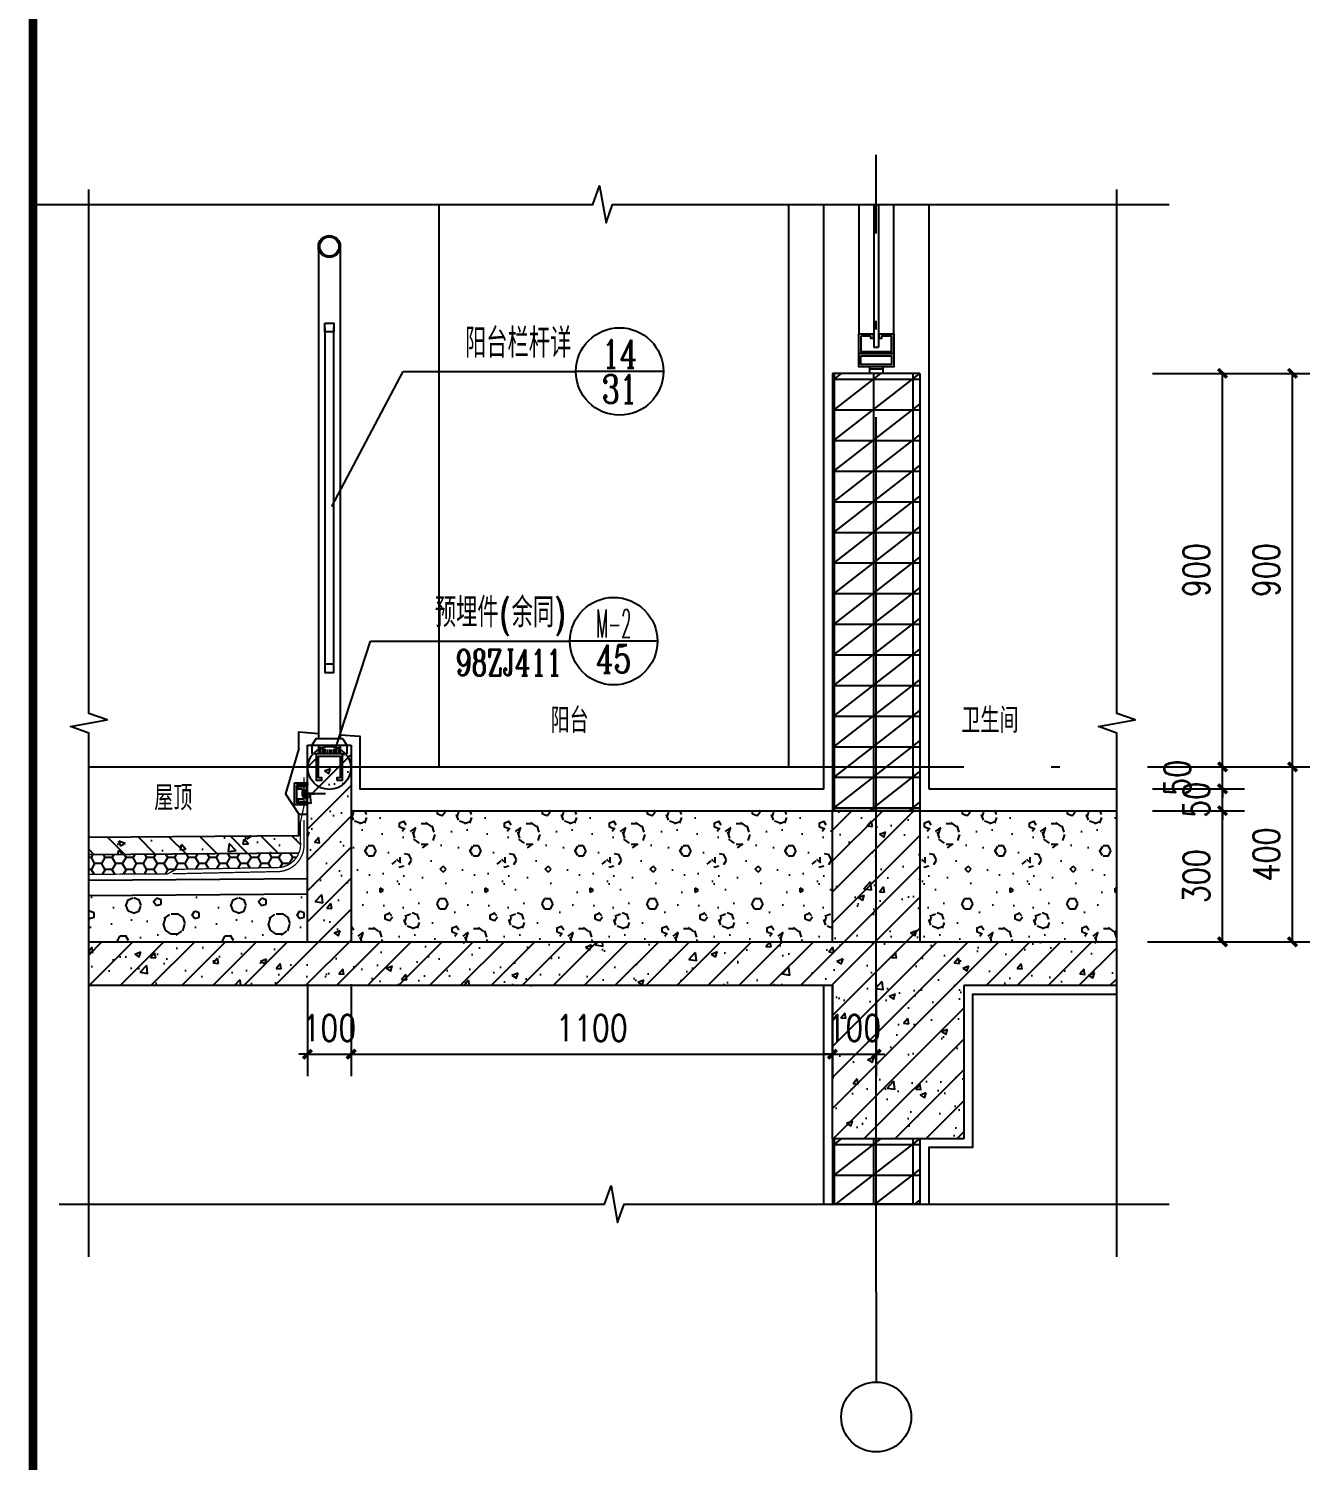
# Model space of a CAD drawing. Extents: x 718358 to 1668613, y -348838 to -159582.
# Drawn here: x 886178 to 889085, y -343792 to -340518 of the extents above; entities that cross this region are included whole.
import ezdxf
from ezdxf.enums import TextEntityAlignment as Align

# ---------------------------------------------------------------- set-up
doc = ezdxf.new("R2010")
doc.units = 0
doc.header["$LTSCALE"] = 1000
doc.linetypes.add('DASH', pattern=[0.35, 0.25, -0.1])
doc.linetypes.add('DOTE', pattern=[2.42, 2, -0.2, 0.02, -0.2])
for name, color, linetype in [('AXIS_TEXT', 7, 'Continuous'), ('建-可见线', 7, 'Continuous'), ('建-图例填充', 251, 'Continuous'), ('建-图框', 4, 'Continuous'), ('建-墙体', 2, 'Continuous'), ('建-尺寸', 73, 'Continuous'), ('建-房间名', 7, 'Continuous'), ('建-柱子', 6, 'Continuous'), ('建-楼梯-护栏', 163, 'Continuous'), ('建-符号', 3, 'Continuous'), ('建-索引', 3, 'Continuous'), ('建-轴标', 3, 'Continuous'), ('建-轴网', 14, 'DOTE'), ('建-门窗剖', 4, 'Continuous')]:
    doc.layers.add(name, color=color, linetype=linetype)
doc.styles.add('_TCH_LABEL', font='COMPLEX', dxfattribs={"bigfont": 'GBCBIG'})
doc.styles.add('_TCH_SPACE', font='gt单线西文.shx', dxfattribs={"width": 0.8, "height": 5, "bigfont": 'gt单线中文.shx'})
doc.styles.add('COMPLEX', font='COMPLEX')
doc.styles.add('DIM_FONT', font='SIMPLEX.shx', dxfattribs={"width": 0.8, "bigfont": 'GBCBIG.shx'})
doc.dimstyles.new('DIMN20', dxfattribs={"dimscale": 0.2, "dimtxt": 300, "dimasz": 100, "dimexe": 250, "dimexo": 300, "dimgap": 150, "dimtad": 1, "dimdec": 0, "dimzin": 0, "dimdsep": 46, "dimtxsty": 'DIM_FONT', "dimblk": 'ARCHTICK', "dimcen": 0.09, "dimdle": 1, "dimclrt": 7, "dimazin": 2, "dimtfac": 1, "dimtdec": 0, "dimtix": 1, "dimtmove": 2, "dimatfit": 3, "dimldrblk": 'ARCHTICK', "dimfxl": 1, "dimtolj": 1, "dimtzin": 0, "dimarcsym": 0})
pattern_1 = [(45, (0, 0), (-35.355339, 35.355339), []), (50, (0, 0), (143.452037, -12.550427), [15, -165]), (355, (0, 0), (-27.750267, 150.438427), [12, -132]), (100.4514, (11.95, -1.05), (115.701876, 137.887908), [12.748038, -140.228422]), (46.1842, (0, 40), (213.44821, -33.103803), [22.5, -247.5]), (96.6356, (17.79, 37.24), (186.93254, 194.823574), [19.12206, -210.3426]), (351.1842, (0, 40), (186.93239, 194.82372), [18, -198]), (21, (20, 30), (119.38141, -80.523778), [15, -165]), (326, (20, 30), (48.663066, 145.03001), [12, -132]), (71.4514, (29.95, 23.29), (168.044526, 64.5061), [12.748038, -140.228422]), (37.5, (0, 0), (2.431971, 66.5787708), [0, -130.4, 0, -134, 0, -132.5]), (7.5, (0, 0), (52.6139075, 78.8823424), [0, -76.4, 0, -127.4, 0, -50.5]), (327.5, (-44.6, 0), (106.7644872, -4.5109743), [0, -50, 0, -156, 0, -207]), (317.5, (-64.6, 0), (116.637234, 20.0209965), [0, -65, 0, -103.6, 0, -147])]

# ---------------------------------------------------------------- blocks, each defined once
blk = doc.blocks.new('A$C1EB8728C')
for p, q in [((71.6, 50), (41.7, 50)), ((41.7, 50), (41.7, 45)), ((41.7, 45), (66.6, 45)), ((42.1, 36.6), (42.1, 41.6)), ((42.1, 41.6), (63.8, 41.6)), ((42.3, 36.6), (42.1, 36.6)), ((45.3, 16), (45.3, 33.6)), ((63.8, 36.6), (55.3, 36.6)), ((63.8, 41.6), (63.8, 36.6)), ((66.6, 45), (66.6, 5)), ((71.6, 0), (71.6, 50)), ((41.7, 5), (41.7, 0)), ((66.6, 5), (41.7, 5)), ((41.7, 0), (71.6, 0)), ((42.1, 8), (42.1, 13)), ((42.1, 13), (42.3, 13)), ((63.8, 8), (42.1, 8)), ((50.3, 31.6), (50.3, 18)), ((52.1, 32.1), (53.8, 32.1)), ((52.1, 20), (52.1, 32.1)), ((53.8, 20), (52.1, 20)), ((53.8, 32.1), (53.8, 20)), ((55.3, 13), (63.8, 13)), ((63.8, 13), (63.8, 8))]:
    blk.add_line(p, q)
at = {"ltscale": 0.0001}
for p in [(52.1, 27.8), (52.1, 24.2)]:
    blk.add_line(p, (0, 26), dxfattribs=at)
for centre, radius, start, end in [((42.3, 33.6), 3, 0, 90), ((55.3, 31.6), 5, 90, 180), ((42.3, 16), 3, 270, 0), ((55.3, 18), 5, 180, 270)]:
    blk.add_arc(centre, radius, start, end)
blk = doc.blocks.new('ghgdfsdsa')
at = {"layer": '建-楼梯-护栏'}
for p, q in [((915644.9, -350305.3), (915644.9, -351430.3)), ((915694.9, -350305.3), (915694.9, -351430.3)), ((915659.9, -350490.3), (915659.9, -351280.3)), ((915679.9, -351280.3), (915679.9, -350490.3)), ((915679.9, -351260.3), (915659.9, -351260.3)), ((915679.9, -351280.3), (915659.9, -351280.3)), ((915639.9, -351430.3), (915629.9, -351445.3)), ((915639.9, -351430.3), (915699.9, -351430.3)), ((915699.9, -351430.3), (915709.9, -351445.3)), ((915629.9, -351445.3), (915629.9, -351465.3)), ((915629.9, -351445.3), (915709.9, -351445.3)), ((915709.9, -351465.3), (915629.9, -351465.3)), ((915644.9, -351445.3), (915644.9, -351465.3)), ((915644.9, -351450.3), (915644.9, -351455.3)), ((915644.9, -351460.3), (915644.9, -351465.3)), ((915649.9, -351449.2), (915649.9, -351465.3)), ((915654.9, -351452.1), (915654.9, -351465.3)), ((915659.9, -351454), (915659.9, -351465.3)), ((915664.9, -351455.1), (915664.9, -351465.3)), ((915669.9, -351455.5), (915669.9, -351465.3)), ((915674.9, -351455.1), (915674.9, -351465.3)), ((915679.9, -351454), (915679.9, -351465.3)), ((915684.9, -351452.1), (915684.9, -351465.3)), ((915689.9, -351449.2), (915689.9, -351465.3)), ((915694.9, -351445.3), (915694.9, -351465.3)), ((915694.9, -351450.3), (915694.9, -351455.3)), ((915694.9, -351460.3), (915694.9, -351465.3)), ((915709.9, -351445.3), (915709.9, -351465.3))]:
    blk.add_line(p, q, dxfattribs=at)
for points in [[(915659.9, -350480.3), (915679.9, -350480.3), (915679.9, -350500.3), (915659.9, -350500.3)], [(915687.4, -351525.3), (915699.9, -351525.3), (915699.9, -351465.3), (915639.9, -351465.3), (915639.9, -351525.3), (915652.4, -351525.3), (915652.4, -351520.3), (915644.9, -351520.3), (915644.9, -351470.3), (915694.9, -351470.3), (915694.9, -351520.3), (915687.4, -351520.3)]]:
    blk.add_lwpolyline(points, close=True, dxfattribs=at)
for radius in [25, 22]:
    blk.add_circle((915669.9, -350305.3), radius, dxfattribs=at)
blk = doc.blocks.new('4d')
at = {"layer": '建-门窗剖'}
for p, q in [((465583.3, 69315.1), (465593.3, 69315.1)), ((465573.3, 69270.1), (465573.3, 69255.1)), ((465573.3, 69265.1), (465603.3, 69265.1)), ((465603.3, 69270.1), (465603.3, 69255.1))]:
    blk.add_line(p, q, dxfattribs=at)
for points in [[(465553.3, 69340.1), (465553.3, 69305.1), (465623.3, 69305.1), (465623.3, 69340.1), (465600.3, 69340.1), (465600.3, 69335.1), (465595.3, 69335.1), (465595.3, 69345.1), (465628.3, 69345.1), (465628.3, 69300.1), (465548.3, 69300.1), (465548.3, 69345.1), (465581.3, 69345.1), (465581.3, 69335.1), (465576.3, 69335.1), (465576.3, 69340.1)], [(465548.3, 69300.1), (465628.3, 69300.1), (465628.3, 69270.1), (465548.3, 69270.1)], [(465553.3, 69295.1), (465623.3, 69295.1), (465623.3, 69275.1), (465553.3, 69275.1)]]:
    blk.add_lwpolyline(points, close=True, dxfattribs=at)
blk = doc.blocks.new('_AXISO')
blk.add_circle((0, 0), 0.5)
at = {"layer": 'AXIS_TEXT', "style": 'COMPLEX', "width": 1.041667}
blk.add_attdef('A', text='', height=0.56, dxfattribs=at).set_placement((-0.25, -0.28), (0.25, -0.28), align=Align.FIT)
blk = doc.blocks.new('_ArchTick')
at = {"color": 0, "linetype": 'ByBlock', "const_width": 0.4}
blk.add_lwpolyline([(-0.5, -0.5), (0.5, 0.5)], dxfattribs=at)
blk = doc.blocks.new('*D2778')
at = {"layer": 'Defpoints', "color": 0, "transparency": 16777216}
for p in [(888015.2, -342643.2), (888115.2, -342643.2), (888115.2, -342863.2)]:
    blk.add_point(p, dxfattribs=at)
at = {"layer": '建-尺寸', "color": 0, "lineweight": -2, "transparency": 16777216}
for p, q in [((888015.2, -342703.2), (888015.2, -342913.2)), ((888115.2, -342703.2), (888115.2, -342913.2)), ((888015.2, -342863.2), (887995.2, -342863.2)), ((888015.2, -342863.2), (888115.2, -342863.2)), ((888115.2, -342863.2), (888135.2, -342863.2))]:
    blk.add_line(p, q, dxfattribs=at)
at = {"layer": '建-尺寸', "color": 0, "lineweight": -2, "transparency": 16777216, "xscale": 20, "yscale": 20, "zscale": 20}
blk.add_blockref('_ArchTick', (888015.2, -342863.2), dxfattribs=at)
at = {"layer": '建-尺寸', "color": 0, "lineweight": -2, "transparency": 16777216, "xscale": 20, "yscale": 20, "zscale": 20, "rotation": 180}
blk.add_blockref('_ArchTick', (888115.2, -342863.2), dxfattribs=at)
at = {"layer": '建-尺寸', "color": 7, "transparency": 16777216, "insert": (888065.2, -342803.2), "char_height": 60, "attachment_point": 5, "style": 'DIM_FONT'}
blk.add_mtext('\\A1;100', dxfattribs=at)
blk = doc.blocks.new('*D2779')
at = {"layer": 'Defpoints', "color": 0, "transparency": 16777216}
for p in [(886915.2, -342643.2), (888015.2, -342643.2), (888015.2, -342863.2)]:
    blk.add_point(p, dxfattribs=at)
at = {"layer": '建-尺寸', "color": 0, "lineweight": -2, "transparency": 16777216}
for p, q in [((886915.2, -342703.2), (886915.2, -342913.2)), ((888015.2, -342703.2), (888015.2, -342913.2)), ((886915, -342863.2), (888015.4, -342863.2))]:
    blk.add_line(p, q, dxfattribs=at)
at = {"layer": '建-尺寸', "color": 0, "lineweight": -2, "transparency": 16777216, "xscale": 20, "yscale": 20, "zscale": 20, "rotation": 180}
blk.add_blockref('_ArchTick', (886915.2, -342863.2), dxfattribs=at)
at = {"layer": '建-尺寸', "color": 0, "lineweight": -2, "transparency": 16777216, "xscale": 20, "yscale": 20, "zscale": 20}
blk.add_blockref('_ArchTick', (888015.2, -342863.2), dxfattribs=at)
at = {"layer": '建-尺寸', "color": 7, "transparency": 16777216, "insert": (887465.2, -342803.2), "char_height": 60, "attachment_point": 5, "style": 'DIM_FONT'}
blk.add_mtext('\\A1;1100', dxfattribs=at)
blk = doc.blocks.new('*D2780')
at = {"layer": 'Defpoints', "color": 0, "transparency": 16777216}
for p in [(886815.2, -342643.2), (886915.2, -342643.2), (886915.2, -342863.2)]:
    blk.add_point(p, dxfattribs=at)
at = {"layer": '建-尺寸', "color": 0, "lineweight": -2, "transparency": 16777216}
for p, q in [((886815.2, -342703.2), (886815.2, -342913.2)), ((886915.2, -342703.2), (886915.2, -342913.2)), ((886815.2, -342863.2), (886795.2, -342863.2)), ((886815.2, -342863.2), (886915.2, -342863.2)), ((886915.2, -342863.2), (886935.2, -342863.2))]:
    blk.add_line(p, q, dxfattribs=at)
at = {"layer": '建-尺寸', "color": 0, "lineweight": -2, "transparency": 16777216, "xscale": 20, "yscale": 20, "zscale": 20}
blk.add_blockref('_ArchTick', (886815.2, -342863.2), dxfattribs=at)
at = {"layer": '建-尺寸', "color": 0, "lineweight": -2, "transparency": 16777216, "xscale": 20, "yscale": 20, "zscale": 20, "rotation": 180}
blk.add_blockref('_ArchTick', (886915.2, -342863.2), dxfattribs=at)
at = {"layer": '建-尺寸', "color": 7, "transparency": 16777216, "insert": (886865.2, -342803.2), "char_height": 60, "attachment_point": 5, "style": 'DIM_FONT'}
blk.add_mtext('\\A1;100', dxfattribs=at)
blk = doc.blocks.new('*D2781')
at = {"layer": 'Defpoints', "color": 0, "transparency": 16777216}
for p in [(888686.8, -341306.3), (889066.8, -341306.3), (888686.8, -342206.3)]:
    blk.add_point(p, dxfattribs=at)
at = {"layer": '建-轴标', "color": 0, "lineweight": -2, "transparency": 16777216}
for p, q in [((888746.8, -341306.3), (889116.8, -341306.3)), ((889066.8, -342206.5), (889066.8, -341306.1)), ((888746.8, -342206.3), (889116.8, -342206.3))]:
    blk.add_line(p, q, dxfattribs=at)
at = {"layer": '建-轴标', "color": 0, "lineweight": -2, "transparency": 16777216, "xscale": 20, "yscale": 20, "zscale": 20}
for p, rotation in [((889066.8, -341306.3), 90), ((889066.8, -342206.3), 270)]:
    blk.add_blockref('_ArchTick', p, dxfattribs=dict(at, rotation=rotation))
at = {"layer": '建-轴标', "color": 7, "transparency": 16777216, "insert": (889006.8, -341756.3), "char_height": 60, "attachment_point": 5, "rotation": 90, "style": 'DIM_FONT'}
blk.add_mtext('\\A1;900', dxfattribs=at)
blk = doc.blocks.new('*D2782')
at = {"layer": 'Defpoints', "color": 0, "transparency": 16777216}
for p in [(888686.8, -342206.3), (889066.8, -342206.3), (888686.8, -342606.3)]:
    blk.add_point(p, dxfattribs=at)
at = {"layer": '建-轴标', "color": 0, "lineweight": -2, "transparency": 16777216}
for p, q in [((888746.8, -342206.3), (889116.8, -342206.3)), ((889066.8, -342606.5), (889066.8, -342206.1)), ((888746.8, -342606.3), (889116.8, -342606.3))]:
    blk.add_line(p, q, dxfattribs=at)
at = {"layer": '建-轴标', "color": 0, "lineweight": -2, "transparency": 16777216, "xscale": 20, "yscale": 20, "zscale": 20}
for p, rotation in [((889066.8, -342206.3), 90), ((889066.8, -342606.3), 270)]:
    blk.add_blockref('_ArchTick', p, dxfattribs=dict(at, rotation=rotation))
at = {"layer": '建-轴标', "color": 7, "transparency": 16777216, "insert": (889006.8, -342406.3), "char_height": 60, "attachment_point": 5, "rotation": 90, "style": 'DIM_FONT'}
blk.add_mtext('\\A1;400', dxfattribs=at)
blk = doc.blocks.new('*D2783')
at = {"layer": 'Defpoints', "color": 0, "transparency": 16777216}
for p in [(888686.8, -341306.3), (888906.8, -341306.3), (888686.8, -342206.3)]:
    blk.add_point(p, dxfattribs=at)
at = {"layer": '建-尺寸', "color": 0, "lineweight": -2, "transparency": 16777216}
for p, q in [((888746.8, -341306.3), (888956.8, -341306.3)), ((888906.8, -342206.5), (888906.8, -341306.1)), ((888746.8, -342206.3), (888956.8, -342206.3))]:
    blk.add_line(p, q, dxfattribs=at)
at = {"layer": '建-尺寸', "color": 0, "lineweight": -2, "transparency": 16777216, "xscale": 20, "yscale": 20, "zscale": 20}
for p, rotation in [((888906.8, -341306.3), 90), ((888906.8, -342206.3), 270)]:
    blk.add_blockref('_ArchTick', p, dxfattribs=dict(at, rotation=rotation))
at = {"layer": '建-尺寸', "color": 7, "transparency": 16777216, "insert": (888846.8, -341756.3), "char_height": 60, "attachment_point": 5, "rotation": 90, "style": 'DIM_FONT'}
blk.add_mtext('\\A1;900', dxfattribs=at)
blk = doc.blocks.new('*D2784')
at = {"layer": 'Defpoints', "color": 0, "transparency": 16777216}
for p in [(888686.8, -342206.3), (888906.8, -342206.3), (888686.8, -342256.3)]:
    blk.add_point(p, dxfattribs=at)
at = {"layer": '建-尺寸', "color": 0, "lineweight": -2, "transparency": 16777216}
for p, q in [((888746.8, -342206.3), (888956.8, -342206.3)), ((888906.8, -342206.3), (888906.8, -342186.3)), ((888906.8, -342256.3), (888906.8, -342206.3)), ((888746.8, -342256.3), (888956.8, -342256.3)), ((888906.8, -342256.3), (888906.8, -342276.3))]:
    blk.add_line(p, q, dxfattribs=at)
at = {"layer": '建-尺寸', "color": 0, "lineweight": -2, "transparency": 16777216, "xscale": 20, "yscale": 20, "zscale": 20}
for p, rotation in [((888906.8, -342206.3), 270), ((888906.8, -342256.3), 90)]:
    blk.add_blockref('_ArchTick', p, dxfattribs=dict(at, rotation=rotation))
at = {"layer": '建-尺寸', "color": 7, "transparency": 16777216, "insert": (888803.8, -342231.3), "char_height": 60, "attachment_point": 5, "rotation": 90, "style": 'DIM_FONT'}
blk.add_mtext('\\A1;50', dxfattribs=at)
blk = doc.blocks.new('*D2785')
at = {"layer": 'Defpoints', "color": 0, "transparency": 16777216}
for p in [(888686.8, -342256.3), (888906.8, -342256.3), (888686.8, -342306.3)]:
    blk.add_point(p, dxfattribs=at)
at = {"layer": '建-尺寸', "color": 0, "lineweight": -2, "transparency": 16777216}
for p, q in [((888906.8, -342256.3), (888906.8, -342236.3)), ((888746.8, -342256.3), (888956.8, -342256.3)), ((888906.8, -342306.3), (888906.8, -342256.3)), ((888746.8, -342306.3), (888956.8, -342306.3)), ((888906.8, -342306.3), (888906.8, -342326.3))]:
    blk.add_line(p, q, dxfattribs=at)
at = {"layer": '建-尺寸', "color": 0, "lineweight": -2, "transparency": 16777216, "xscale": 20, "yscale": 20, "zscale": 20}
for p, rotation in [((888906.8, -342256.3), 270), ((888906.8, -342306.3), 90)]:
    blk.add_blockref('_ArchTick', p, dxfattribs=dict(at, rotation=rotation))
at = {"layer": '建-尺寸', "color": 7, "transparency": 16777216, "insert": (888846.8, -342281.3), "char_height": 60, "attachment_point": 5, "rotation": 90, "style": 'DIM_FONT'}
blk.add_mtext('\\A1;50', dxfattribs=at)
blk = doc.blocks.new('*D2786')
at = {"layer": 'Defpoints', "color": 0, "transparency": 16777216}
for p in [(888686.8, -342306.3), (888906.8, -342306.3), (888686.8, -342606.3)]:
    blk.add_point(p, dxfattribs=at)
at = {"layer": '建-尺寸', "color": 0, "lineweight": -2, "transparency": 16777216}
for p, q in [((888746.8, -342306.3), (888956.8, -342306.3)), ((888906.8, -342606.5), (888906.8, -342306.1)), ((888746.8, -342606.3), (888956.8, -342606.3))]:
    blk.add_line(p, q, dxfattribs=at)
at = {"layer": '建-尺寸', "color": 0, "lineweight": -2, "transparency": 16777216, "xscale": 20, "yscale": 20, "zscale": 20}
for p, rotation in [((888906.8, -342306.3), 90), ((888906.8, -342606.3), 270)]:
    blk.add_blockref('_ArchTick', p, dxfattribs=dict(at, rotation=rotation))
at = {"layer": '建-尺寸', "color": 7, "transparency": 16777216, "insert": (888846.8, -342456.3), "char_height": 60, "attachment_point": 5, "rotation": 90, "style": 'DIM_FONT'}
blk.add_mtext('\\A1;300', dxfattribs=at)

msp = doc.modelspace()

# ---------------------------------------------------------------- hatches: boundary and pattern name
at = {"layer": '建-图例填充'}
h = msp.add_hatch(dxfattribs=at)
h.set_pattern_fill('空心砖', color=256, scale=20, style=0)
h.set_pattern_definition([(0, (0, 0), (0, 70), []), (37.875, (80, 0), (-33.9230555, 43.6153314), []), (90, (80, 0), (-90, 6e-15), [])])
h.paths.add_polyline_path([(888215.2, -341306.3), (888015.2, -341306.3), (888015.2, -342306.3), (888215.2, -342306.3)])
h.paths.add_polyline_path([(888215.2, -343056.3), (888015.2, -343056.3), (888015.2, -343206.3), (888215.2, -343206.3)])
h = msp.add_hatch(dxfattribs=at)
h.set_pattern_fill('钢筋混凝土', color=256, scale=20, style=0)
h.set_pattern_definition(pattern_1)
h.paths.add_polyline_path([(886915.2, -342156.3), (886905.2, -342156.3), (886905.2, -342176.3), (886895.2, -342176.3), (886895.2, -342236.3), (886882.7, -342236.3), (886882.7, -342231.3), (886890.2, -342231.3), (886890.2, -342181.3), (886840.2, -342181.3), (886840.2, -342231.3), (886847.7, -342231.3), (886847.7, -342236.3), (886835.2, -342236.3), (886835.2, -342176.3), (886825.2, -342176.3), (886825.2, -342156.3), (886815.2, -342156.3), (886815.2, -342265.5), (886856.8, -342267), (886815.2, -342268.4), (886815.2, -342606.3), (886915.2, -342606.3)])
h.paths.add_polyline_path([(888315.2, -342706.3), (888665.2, -342706.3), (888665.2, -342606.3), (886815.2, -342606.3), (886315.2, -342606.3), (886315.2, -342706.3), (888015.2, -342706.3), (888015.2, -343056.3), (888315.2, -343056.3)])
h = msp.add_hatch(dxfattribs=at)
h.set_pattern_fill('加气混凝土', color=256, scale=20, style=0)
h.set_pattern_definition([(0, (-14342.8, -3541.34), (120, 240), [0, -240]), (0, (-14483.2, -3573.74), (120, 240), [0, -240]), (0, (-14405.2, -3576.14), (120, 240), [0, -240]), (0, (-14320, -3505.34), (120, 240), [0, -240]), (0, (-14419.6, -3588.14), (120, 240), [0, -240]), (0, (-14296, -3354.14), (120, 240), [0, -240]), (0, (-14369.2, -3373.34), (120, 240), [0, -240]), (0, (-14330.8, -3403.34), (120, 240), [0, -240]), (0, (-14526.4, -3408.14), (120, 240), [0, -240]), (0, (-14408.8, -3418.94), (120, 240), [0, -240]), (0, (-14454.4, -3480.14), (120, 240), [0, -240]), (0, (-14452, -3570.14), (120, 240), [0, -240]), (0, (-14362, -3579.74), (120, 240), [0, -240]), (0, (-14296, -3474.14), (120, 240), [0, -240]), (0, (-14520.4, -3511.34), (120, 240), [0, -240]), (0, (-14500, -3470.54), (120, 240), [0, -240]), (0, (-14406.4, -3487.34), (120, 240), [0, -240]), (0, (-14440, -3522.14), (120, 240), [0, -240]), (0, (-14459.2, -3442.94), (120, 240), [0, -240]), (0, (-14429.2, -3352.94), (120, 240), [0, -240]), (0, (-14510.8, -3561.74), (120, 240), [0, -240]), (0, (-14378.8, -3402.14), (120, 240), [0, -240]), (0, (-14490.4, -3398.54), (120, 240), [0, -240]), (0, (-14509.6, -3367.34), (120, 240), [0, -240]), (130.601294, (-14310.737, -3429.284), (-599.99999337, 720.00000315), [10.53662, -4414.8444]), (18.434949, (-14327.88, -3424.713), (599.9999978, 239.9999982), [10.842096, -1507.05116]), (90, (-14327.88, -3435), (120, 240), [10.285714, -469.71426]), (161.565051, (-14317.594, -3438.427), (-600.000003, 239.9999821), [10.842096, -1507.05116]), (53.1301023, (-14317.594, -3438.427), (120.0000002, 240), [11.42857, -1188.5714]), (135, (-14308.45, -3560.71), (-120.0000145, 239.999984), [9.697464, -669.12504]), (45, (-14322.166, -3560.71), (119.999999, 239.999999), [9.697464, -669.12504]), (135, (-14315.31, -3567.57), (-120.0000145, 239.999984), [9.697464, -669.12504]), (45, (-14315.31, -3567.57), (119.999999, 239.999999), [9.697464, -669.12504]), (116.56505, (-14423.88, -3399.57), (-2e-05, 479.999987), [12.77753, -255.5506]), (180, (-14429.6, -3388.14), (-120, 240), [13.714286, -226.2857]), (63.43495, (-14449.02, -3399.57), (1e-06, 480), [12.77753, -255.5506]), (116.56505, (-14443.3, -3411), (-2e-05, 479.999987), [12.77753, -255.5506]), (0, (-14443.3, -3411), (120, 240), [13.714286, -226.2857]), (63.43495, (-14429.6, -3411), (1e-06, 480), [12.77753, -255.5506]), (107.102728, (-14333.594, -3480.713), (-359.99998624, 1200.00000194), [15.54454, -6513.161]), (143.972626, (-14338.166, -3465.856), (-2279.9999711, 1679.9999981), [15.54454, -3248.808]), (180, (-14350.74, -3456.71), (-120, 240), [14.85714, -225.14284]), (36.0273733, (-14378.166, -3465.856), (2279.99998315, 1679.9999819), [15.54454, -3248.808]), (71.565051, (-14382.737, -3479.57), (360.0000018, 1199.999998), [14.456126, -1503.43712]), (107.102728, (-14378.166, -3494.427), (-359.99998624, 1200.00000194), [15.54454, -6513.161]), (143.972626, (-14365.594, -3503.57), (-2279.9999711, 1679.9999981), [15.54454, -3248.808]), (0, (-14365.6, -3503.57), (120, 240), [14.85714, -225.14284]), (36.0273733, (-14350.737, -3503.57), (2279.99998315, 1679.9999819), [15.54454, -3248.808]), (71.565051, (-14338.166, -3494.427), (360.0000018, 1199.999998), [14.456126, -1503.43712]), (150.255118, (-14331.31, -3368.713), (-360.00000085, 239.999997), [9.21401, -1925.72784]), (90, (-14339.31, -3373.28), (120, 240), [9.14286, -470.8571]), (29.7448813, (-14339.31, -3373.284), (360.0000002, 239.9999989), [9.21401, -1925.72784]), (116.56505, (-14387.3, -3539), (-2e-05, 479.999987), [12.77753, -255.5506]), (168.690067, (-14393.023, -3527.57), (-1080.0000008, 239.999994), [11.6549, -2435.8742]), (41.1859251, (-14413.594, -3533.284), (2999.99998182, 2639.99997692), [12.14874, -5090.3208]), (90, (-14413.6, -3544.71), (120, 240), [11.42857, -468.5714]), (138.814074, (-14404.451, -3552.713), (-2999.99994668, 2640.00001681), [12.14874, -5090.3208]), (16.6992442, (-14404.451, -3552.713), (3959.9999702, 1199.99998743), [11.93178, -4999.415]), (60.9453959, (-14393.023, -3549.284), (119.99999968, 239.99999788), [11.766434, -4930.1358]), (109.983106, (-14487.88, -3438.427), (-600.00000226, 1679.99999555), [13.3768, -5604.879]), (155.556045, (-14492.451, -3425.856), (-1560.00000595, 719.99998504), [13.809194, -5786.0526]), (24.4439547, (-14517.594, -3425.856), (1560.00000078, 719.99999654), [13.809194, -5786.0526]), (70.0168934, (-14522.166, -3438.427), (600.00000181, 1679.99999583), [13.3768, -5604.879]), (109.983106, (-14517.594, -3450.999), (-600.00000226, 1679.99999555), [13.3768, -5604.879]), (160.016893, (-14505.023, -3455.57), (-600.00000035, 239.99998907), [13.3768, -2795.751]), (19.9831065, (-14505.023, -3455.57), (599.9999967, 239.9999996), [13.3768, -2795.751]), (70.0168934, (-14492.451, -3450.999), (600.00000181, 1679.99999583), [13.3768, -5604.879]), (122.005383, (-14398.737, -3460.142), (-120.0000161, 239.99998775), [10.78169, -2253.3736]), (18.434949, (-14414.737, -3454.427), (599.9999978, 239.9999982), [10.842096, -1507.05116]), (90, (-14414.74, -3464.71), (120, 240), [10.285714, -469.71426]), (161.565051, (-14404.45, -3468.14), (-600.000003, 239.9999821), [10.842096, -1507.05116]), (54.4623222, (-14404.451, -3468.142), (839.99999878, 1199.9999982), [9.83123, -4119.2846]), (116.56505, (-14468.45, -3518.43), (-2e-05, 479.999987), [12.77753, -255.5506]), (180, (-14474.17, -3507), (-120, 240), [12.57143, -227.42856]), (59.0362434, (-14493.594, -3518.427), (120.0000004, 239.99999884), [13.32789, -2785.5288]), (120.963756, (-14486.737, -3529.856), (-120.0000164, 239.999989), [13.32789, -2785.5288]), (0, (-14486.74, -3529.86), (120, 240), [12.57143, -227.42856]), (63.43495, (-14474.17, -3529.86), (1e-06, 480), [12.77753, -255.5506])])
h.paths.add_polyline_path([(888665.2, -342306.3), (888215.2, -342306.3), (888215.2, -342606.3), (888665.2, -342606.3)])
h.paths.add_polyline_path([(886915.2, -342306.3), (886915.2, -342606.3), (888015.2, -342606.3), (888015.2, -342306.3)])
h = msp.add_hatch(dxfattribs=at)
h.set_pattern_fill('钢筋混凝土', color=256, scale=20, style=0)
h.set_pattern_definition(pattern_1)
h.paths.add_polyline_path([(888015.2, -342606.3), (888215.2, -342606.3), (888215.2, -342306.3), (888015.2, -342306.3)])
h = msp.add_hatch(dxfattribs=at)
h.set_pattern_fill('钢筋混凝土', color=256, scale=20, style=0)
h.set_pattern_definition([(135, (687605.96, -221113.773), (35.355339, 35.355339), []), (130, (687605.96, -221113.77), (-143.452037, -12.550427), [15, -165]), (185, (687605.96, -221113.77), (27.75027, 150.43843), [12, -132]), (79.5486, (687594, -221114.82), (-115.70188, 137.88791), [12.74804, -140.22842]), (133.8158, (687605.96, -221073.77), (-213.44821, -33.1038), [22.5, -247.5]), (83.3644, (687588.17, -221076.53), (-186.93254, 194.82357), [19.12206, -210.3426]), (188.8158, (687605.96, -221073.77), (-186.93239, 194.82372), [18, -198]), (159, (687585.96, -221083.77), (-119.38141, -80.52378), [15, -165]), (214, (687585.96, -221083.77), (-48.66307, 145.03001), [12, -132]), (108.5486, (687576.01, -221090.48), (-168.044526, 64.5061), [12.74804, -140.22842]), (142.5, (687605.96, -221113.773), (-2.431971, 66.578771), [0, -130.4, 0, -134, 0, -132.5]), (172.5, (687605.96, -221113.77), (-52.613907, 78.882342), [0, -76.4, 0, -127.4, 0, -50.5]), (212.5, (687650.56, -221113.773), (-106.764487, -4.510974), [0, -50, 0, -156, 0, -207]), (222.5, (687670.56, -221113.77), (-116.637234, 20.020996), [0, -65, 0, -103.6, 0, -147])])
h.paths.add_polyline_path([(886315.2, -342366.5), (886315.2, -342406.5), (886795.6, -342403), (886797.9, -342395.7), (886799.4, -342384.6), (886799.2, -342373.4), (886795.2, -342363)])
h = msp.add_hatch(dxfattribs=at)
h.set_pattern_fill('HONEY', color=256, scale=10, style=0)
h.set_pattern_definition([(180, (687605.96, -221113.773), (-23.8125, 13.74815), [15.875, -31.75]), (60, (687605.96, -221113.773), (23.81249716, 13.7481549), [15.875, -31.75]), (120, (687605.96, -221113.773), (-2.84e-06, 27.4963049), [-31.75, 15.875])])
h.paths.add_polyline_path([(886315.2, -342406.5), (886315.2, -342451.8), (886495.4, -342450.9), (886515.3, -342440.4), (886750.4, -342436.2), (886779.4, -342424.7), (886788.4, -342415.5), (886795.6, -342403)])
h = msp.add_hatch(dxfattribs=at)
h.set_pattern_fill('加气混凝土', color=256, scale=20, style=0)
h.set_pattern_definition([(180, (687535.16, -221186.97), (-120, 240), [0, -240]), (180, (687675.56, -221219.37), (-120, 240), [0, -240]), (180, (687597.56, -221221.77), (-120, 240), [0, -240]), (180, (687512.36, -221150.97), (-120, 240), [0, -240]), (180, (687611.96, -221233.77), (-120, 240), [0, -240]), (180, (687488.36, -220999.77), (-120, 240), [0, -240]), (180, (687561.56, -221018.97), (-120, 240), [0, -240]), (180, (687523.16, -221048.97), (-120, 240), [0, -240]), (180, (687718.76, -221053.77), (-120, 240), [0, -240]), (180, (687601.16, -221064.57), (-120, 240), [0, -240]), (180, (687646.76, -221125.77), (-120, 240), [0, -240]), (180, (687644.36, -221215.77), (-120, 240), [0, -240]), (180, (687554.36, -221225.37), (-120, 240), [0, -240]), (180, (687488.36, -221119.77), (-120, 240), [0, -240]), (180, (687712.76, -221156.97), (-120, 240), [0, -240]), (180, (687692.36, -221116.17), (-120, 240), [0, -240]), (180, (687598.76, -221132.97), (-120, 240), [0, -240]), (180, (687632.36, -221167.77), (-120, 240), [0, -240]), (180, (687651.56, -221088.57), (-120, 240), [0, -240]), (180, (687621.56, -220998.57), (-120, 240), [0, -240]), (180, (687703.16, -221207.37), (-120, 240), [0, -240]), (180, (687571.16, -221047.77), (-120, 240), [0, -240]), (180, (687682.76, -221044.17), (-120, 240), [0, -240]), (180, (687701.96, -221012.97), (-120, 240), [0, -240]), (49.398706, (687503.103, -221074.916), (599.9999934, 720.00000315), [10.53662, -4414.8444]), (161.565051, (687520.246, -221070.344), (-599.999998, 239.999998), [10.8421, -1507.05116]), (90, (687520.25, -221080.63), (-120, 240), [10.28571, -469.71426]), (18.434949, (687509.96, -221084.06), (600.000003, 239.999982), [10.8421, -1507.05116]), (126.869898, (687509.96, -221084.06), (-120, 240), [11.42857, -1188.5714]), (45, (687500.82, -221206.344), (120.000015, 239.999984), [9.69746, -669.12504]), (135, (687514.53, -221206.344), (-120, 240), [9.69746, -669.12504]), (45, (687507.675, -221213.2), (120.000015, 239.999984), [9.69746, -669.12504]), (135, (687507.675, -221213.2), (-120, 240), [9.69746, -669.12504]), (63.43495, (687616.25, -221045.2), (2e-05, 479.99999), [12.77753, -255.5506]), (7e-15, (687621.96, -221033.77), (120, 240), [13.71429, -226.2857]), (116.56505, (687641.39, -221045.2), (-1e-06, 480), [12.77753, -255.5506]), (63.43495, (687635.67, -221056.63), (2e-05, 479.99999), [12.77753, -255.5506]), (180, (687635.67, -221056.63), (-120, 240), [13.71429, -226.2857]), (116.56505, (687621.96, -221056.63), (-1e-06, 480), [12.77753, -255.5506]), (72.897272, (687525.96, -221126.344), (359.99998624, 1200.00000194), [15.54454, -6513.161]), (36.027374, (687530.532, -221111.487), (2279.9999711, 1679.9999981), [15.54454, -3248.808]), (7e-15, (687543.1, -221102.34), (120, 240), [14.85714, -225.14284]), (143.972627, (687570.532, -221111.487), (-2279.9999832, 1679.9999819), [15.54454, -3248.808]), (108.434949, (687575.103, -221125.2), (-360.000002, 1199.999998), [14.45613, -1503.43712]), (72.897272, (687570.532, -221140.059), (359.99998624, 1200.00000194), [15.54454, -6513.161]), (36.027374, (687557.96, -221149.202), (2279.9999711, 1679.9999981), [15.54454, -3248.808]), (180, (687557.96, -221149.2), (-120, 240), [14.85714, -225.14284]), (143.972627, (687543.103, -221149.202), (-2279.9999832, 1679.9999819), [15.54454, -3248.808]), (108.434949, (687530.53, -221140.06), (-360.000002, 1199.999998), [14.45613, -1503.43712]), (29.744882, (687523.675, -221014.344), (360.000001, 239.999997), [9.214, -1925.72784]), (90, (687531.67, -221018.92), (-120, 240), [9.14286, -470.8571]), (150.255119, (687531.675, -221018.916), (-360.0000002, 239.999999), [9.214, -1925.72784]), (63.43495, (687579.67, -221184.63), (2e-05, 479.99999), [12.77753, -255.5506]), (11.309933, (687585.39, -221173.202), (1080.0000008, 239.999994), [11.6549, -2435.8742]), (138.814075, (687605.96, -221178.916), (-2999.9999818, 2639.9999769), [12.14874, -5090.3208]), (90, (687605.96, -221190.34), (-120, 240), [11.42857, -468.5714]), (41.185926, (687596.818, -221198.344), (2999.9999467, 2640.0000168), [12.14874, -5090.3208]), (163.300756, (687596.818, -221198.344), (-3959.9999702, 1199.99998743), [11.93178, -4999.415]), (119.054604, (687585.389, -221194.916), (-119.9999997, 239.9999979), [11.76643, -4930.1358]), (70.016894, (687680.246, -221084.059), (600.00000226, 1679.99999555), [13.3768, -5604.879]), (24.443955, (687684.818, -221071.487), (1560.00000595, 719.99998504), [13.8092, -5786.0526]), (155.5560453, (687709.96, -221071.487), (-1560.00000078, 719.99999654), [13.8092, -5786.0526]), (109.9831066, (687714.532, -221084.059), (-600.0000018, 1679.99999583), [13.3768, -5604.879]), (70.016894, (687709.96, -221096.63), (600.00000226, 1679.99999555), [13.3768, -5604.879]), (19.983107, (687697.389, -221101.202), (600.0000004, 239.999989), [13.3768, -2795.751]), (160.016894, (687697.389, -221101.202), (-599.9999967, 239.9999996), [13.3768, -2795.751]), (109.9831066, (687684.818, -221096.63), (-600.0000018, 1679.99999583), [13.3768, -5604.879]), (57.994617, (687591.103, -221105.773), (120.000016, 239.9999877), [10.7817, -2253.3736]), (161.565051, (687607.103, -221100.06), (-599.999998, 239.999998), [10.8421, -1507.05116]), (90, (687607.1, -221110.34), (-120, 240), [10.28571, -469.71426]), (18.434949, (687596.818, -221113.773), (600.000003, 239.999982), [10.8421, -1507.05116]), (125.537678, (687596.818, -221113.773), (-839.9999988, 1199.9999982), [9.83123, -4119.2846]), (63.43495, (687660.82, -221164.06), (2e-05, 479.99999), [12.77753, -255.5506]), (7e-15, (687666.53, -221152.63), (120, 240), [12.57143, -227.42856]), (120.963757, (687685.96, -221164.059), (-120.0000004, 239.9999988), [13.3279, -2785.5288]), (59.036244, (687679.103, -221175.487), (120.0000164, 239.999989), [13.3279, -2785.5288]), (180, (687679.1, -221175.49), (-120, 240), [12.57143, -227.42856]), (116.56505, (687666.53, -221175.49), (-1e-06, 480), [12.77753, -255.5506])])
h.paths.add_polyline_path([(886315.2, -342499.9), (886315.2, -342606.3), (886815.2, -342606.3), (886815.2, -342496.1)])

# ---------------------------------------------------------------- linework, layer by layer
at = {"layer": '建-可见线'}
for p, q in [((888235.2, -340919.9), (888235.2, -342256.3)), ((888235.2, -342256.3), (888665.2, -342256.3)), ((886795.2, -342314.5), (886815.2, -342314.5)), ((886315.2, -342406.5), (886795.6, -342403)), ((886315.2, -342465), (886815.2, -342461.3)), ((886315.2, -342499.9), (886815.2, -342496.1))]:
    msp.add_line(p, q, dxfattribs=at)
for points in [[(886890.2, -342133.1), (886935.2, -342136.3), (886935.2, -342256.3), (887995.2, -342256.3), (887995.2, -340919.9)], [(886795.2, -342164.5), (886795.2, -342126.3), (886840.2, -342129.5)], [(886795.2, -342164.5), (886765.2, -342268), (886795.2, -342314.5)], [(886315.2, -342366.5), (886795.2, -342363), (886795.2, -342314.5)], [(887995.2, -343206.3), (887995.2, -342706.3)], [(888665.2, -342726.3), (888335.2, -342726.3), (888335.2, -343076.3), (888235.2, -343076.3), (888235.2, -343206.3)]]:
    msp.add_lwpolyline(points, dxfattribs=at)
at = {"layer": '建-可见线', "linetype": 'DASH', "ltscale": 0.1, "const_width": 3, "elevation": 0}
for points in [[(886807.2, -342229.9), (886807.2, -342296), (886799.2, -342332.5), (886799.2, -342377.5, -0.421029), (886750.4, -342436.2), (886515.3, -342440.4), (886495.4, -342450.9), (886315.2, -342451.8)], [(886807.2, -342327.8), (886807.2, -342377.5, -0.425737), (886750.4, -342445.5), (886507.2, -342450.6)]]:
    msp.add_lwpolyline(points, format="xyb", dxfattribs=at)
at = {"layer": '建-图框', "const_width": 20}
msp.add_lwpolyline([(886187.9, -348637.6), (902307.9, -348637.6), (902307.9, -337157.6), (886187.9, -337157.6)], close=True, dxfattribs=at)
at = {"layer": '建-墙体'}
for p, q in [((888015.2, -341306.3), (888015.2, -342306.3)), ((888215.2, -341306.3), (888015.2, -341306.3)), ((888215.2, -341306.3), (888215.2, -342306.3)), ((886915.2, -342306.3), (888015.2, -342306.3)), ((888215.2, -342306.3), (888015.2, -342306.3)), ((888215.2, -342306.3), (888665.2, -342306.3)), ((888015.2, -343056.3), (888015.2, -343206.3)), ((888215.2, -343056.3), (888015.2, -343056.3)), ((888215.2, -343056.3), (888215.2, -343206.3)), ((888215.2, -343206.3), (888015.2, -343206.3))]:
    msp.add_line(p, q, dxfattribs=at)
at = {"layer": '建-柱子'}
for p, q in [((886815.2, -342606.3), (886815.2, -342156.3)), ((886815.2, -342156.3), (886915.2, -342156.3)), ((886915.2, -342156.3), (886915.2, -342606.3)), ((888015.2, -342606.3), (888015.2, -342306.3)), ((888015.2, -342306.3), (888215.2, -342306.3)), ((888215.2, -342306.3), (888215.2, -342606.3)), ((886315.2, -342606.3), (886815.2, -342606.3)), ((886915.2, -342606.3), (888015.2, -342606.3)), ((888215.2, -342606.3), (888665.2, -342606.3)), ((888015.2, -342706.3), (886315.2, -342706.3)), ((888015.2, -343056.3), (888015.2, -342706.3)), ((888665.2, -342706.3), (888315.2, -342706.3)), ((888315.2, -342706.3), (888315.2, -343056.3)), ((888315.2, -343056.3), (888015.2, -343056.3))]:
    msp.add_line(p, q, dxfattribs=at)
at = {"layer": '建-符号'}
for points in [[(886195.2, -340919.9), (887467.7, -340919.9), (887483, -340877.9), (887497.8, -340961.9), (887512.7, -340919.9), (888785.2, -340919.9)], [(886315.2, -343326.3), (886315.2, -342128.8), (886273.2, -342113.5), (886357.2, -342098.7), (886315.2, -342083.8), (886315.2, -340886.3)], [(888665.2, -343326.3), (888665.2, -342128.8), (888623.2, -342113.5), (888707.2, -342098.7), (888665.2, -342083.8), (888665.2, -340886.3)], [(886247.9, -343206.3), (887494, -343206.3), (887509.3, -343164.3), (887524.1, -343248.3), (887539, -343206.3), (888785.2, -343206.3)]]:
    msp.add_lwpolyline(points, dxfattribs=at)
at = {"layer": '建-索引'}
for p, q in [((886870.7, -341610.7), (887034, -341302)), ((887034, -341302), (887428.7, -341302)), ((887628.7, -341302), (887428.7, -341302)), ((886880.4, -342161.8), (886959.6, -341918.7)), ((886959.6, -341918.7), (887415.2, -341918.7)), ((887615.2, -341918.7), (887415.2, -341918.7))]:
    msp.add_line(p, q, dxfattribs=at)
for centre, radius in [((887528.7, -341302), 100), ((887515.2, -341918.7), 100), ((886865.2, -342208.5), 49.2)]:
    msp.add_circle(centre, radius, dxfattribs=at)
at = {"layer": '建-轴标'}
for p, q in [((888865.2, -342206.3), (889387.1, -342206.3)), ((888865.2, -342606.3), (889387.1, -342606.3)), ((888115.2, -343406.3), (888115.2, -343612.7))]:
    msp.add_line(p, q, dxfattribs=at)
at = {"layer": '建-轴网', "linetype": 'DOTE'}
for p, q in [((886315.2, -342206.3), (888865.2, -342206.3)), ((886315.2, -342606.3), (888865.2, -342606.3))]:
    msp.add_line(p, q, dxfattribs=at)
msp.add_lwpolyline([(888115.2, -343406.3), (888115.2, -340806.3)], dxfattribs=at)
at = {"layer": '建-门窗剖'}
for p, q in [((888075.2, -340919.9), (888075.2, -341216.3)), ((888110.2, -340919.9), (888110.2, -341246.3)), ((888120.2, -340919.9), (888120.2, -341246.3)), ((888155.2, -341261.3), (888155.2, -340919.9))]:
    msp.add_line(p, q, dxfattribs=at)
msp.add_lwpolyline([(887115.2, -340919.9), (887115.2, -342206.3), (887915.2, -342206.3), (887915.2, -340919.9)], dxfattribs=at)

# ---------------------------------------------------------------- block references
at = {"layer": '建-可见线'}
msp.add_blockref('ghgdfsdsa', (-28804.7, 9289), dxfattribs=at)
at = {"layer": '建-图例填充', "xscale": -1}
msp.add_blockref('A$C1EB8728C', (886856.8, -342293), dxfattribs=at)
at = {"layer": '建-轴标', "xscale": 160, "yscale": 160, "zscale": 160}
msp.add_blockref('_AXISO', (888115.2, -343692.7), dxfattribs=at)
at = {"layer": '建-门窗剖'}
msp.add_blockref('4d', (422526.9, -410561.4), dxfattribs=at)

# ---------------------------------------------------------------- texts
at = {"layer": '建-房间名', "style": '_TCH_SPACE', "width": 0.8}
for s, p in [('阳台', (887370.9, -342128.6)), ('卫生间', (888309.9, -342128.6)), ('屋顶', (886465, -342305.7))]:
    msp.add_text(s, height=57.32, dxfattribs=at).set_placement(p)
at = {"layer": '建-索引', "style": '_TCH_LABEL'}
for s, p in [('阳台栏杆详', (887175.3, -341270.8)), ('预埋件', (887106.4, -341886.8)), ('余同', (887281.9, -341886.8))]:
    msp.add_text(s, height=67.52, dxfattribs=at).set_placement(p)
for s, width, p, p2 in [('14', 0.846774, (887488.4, -341293.9), (887568.9, -341293.9)), ('31', 0.9375, (887488.4, -341374.4), (887568.9, -341374.4)), ('M-2', 0.403846, (887474.9, -341910.6), (887555.4, -341910.6)), ('45', 0.75, (887474.9, -341991.1), (887555.4, -341991.1))]:
    msp.add_text(s, height=64.4, dxfattribs=dict(at, width=width)).set_placement(p, p2, align=Align.FIT)
at = {"layer": '建-索引', "style": '_TCH_LABEL', "width": 0.705882}
for s, p in [('(', (887253.9, -341886.8)), (')', (887380.2, -341886.8)), ('98ZJ411', (887154.2, -341997.5))]:
    msp.add_text(s, height=59.5, dxfattribs=at).set_placement(p)

# ---------------------------------------------------------------- dimensions: what is measured, and where the dimension line sits
at = {"layer": '建-尺寸'}
for p1, p2, picture, middle in [((888686.8, -342206.3), (888686.8, -341306.3), '*D2783', (888846.8, -341756.3)), ((888686.8, -342306.3), (888686.8, -342256.3), '*D2785', (888846.8, -342281.3)), ((888686.8, -342606.3), (888686.8, -342306.3), '*D2786', (888846.8, -342456.3)), ((886815.2, -342643.2), (886915.2, -342643.2), '*D2780', (886865.2, -342803.2)), ((886915.2, -342643.2), (888015.2, -342643.2), '*D2779', (887465.2, -342803.2)), ((888015.2, -342643.2), (888115.2, -342643.2), '*D2778', (888065.2, -342803.2))]:
    dim = msp.add_aligned_dim(p1=p1, p2=p2, distance=-220, dimstyle='DIMN20', dxfattribs=at)
    dim.commit()
    dim.dimension.update_dxf_attribs({"geometry": picture, "text_midpoint": middle})
dim = msp.add_linear_dim(base=(888906.8, -342206.3), p1=(888686.8, -342256.3), p2=(888686.8, -342206.3), angle=90, dimstyle='DIMN20', dxfattribs=at)
dim.commit()
dim.dimension.update_dxf_attribs({"geometry": '*D2784', "text_midpoint": (888803.8, -342231.3), "dimtype": 161})
at = {"layer": '建-轴标'}
for p1, p2, picture, middle in [((888686.8, -342206.3), (888686.8, -341306.3), '*D2781', (889006.8, -341756.3)), ((888686.8, -342606.3), (888686.8, -342206.3), '*D2782', (889006.8, -342406.3))]:
    dim = msp.add_aligned_dim(p1=p1, p2=p2, distance=-380, dimstyle='DIMN20', dxfattribs=at)
    dim.commit()
    dim.dimension.update_dxf_attribs({"geometry": picture, "text_midpoint": middle})

doc.saveas('drawing.dxf')
